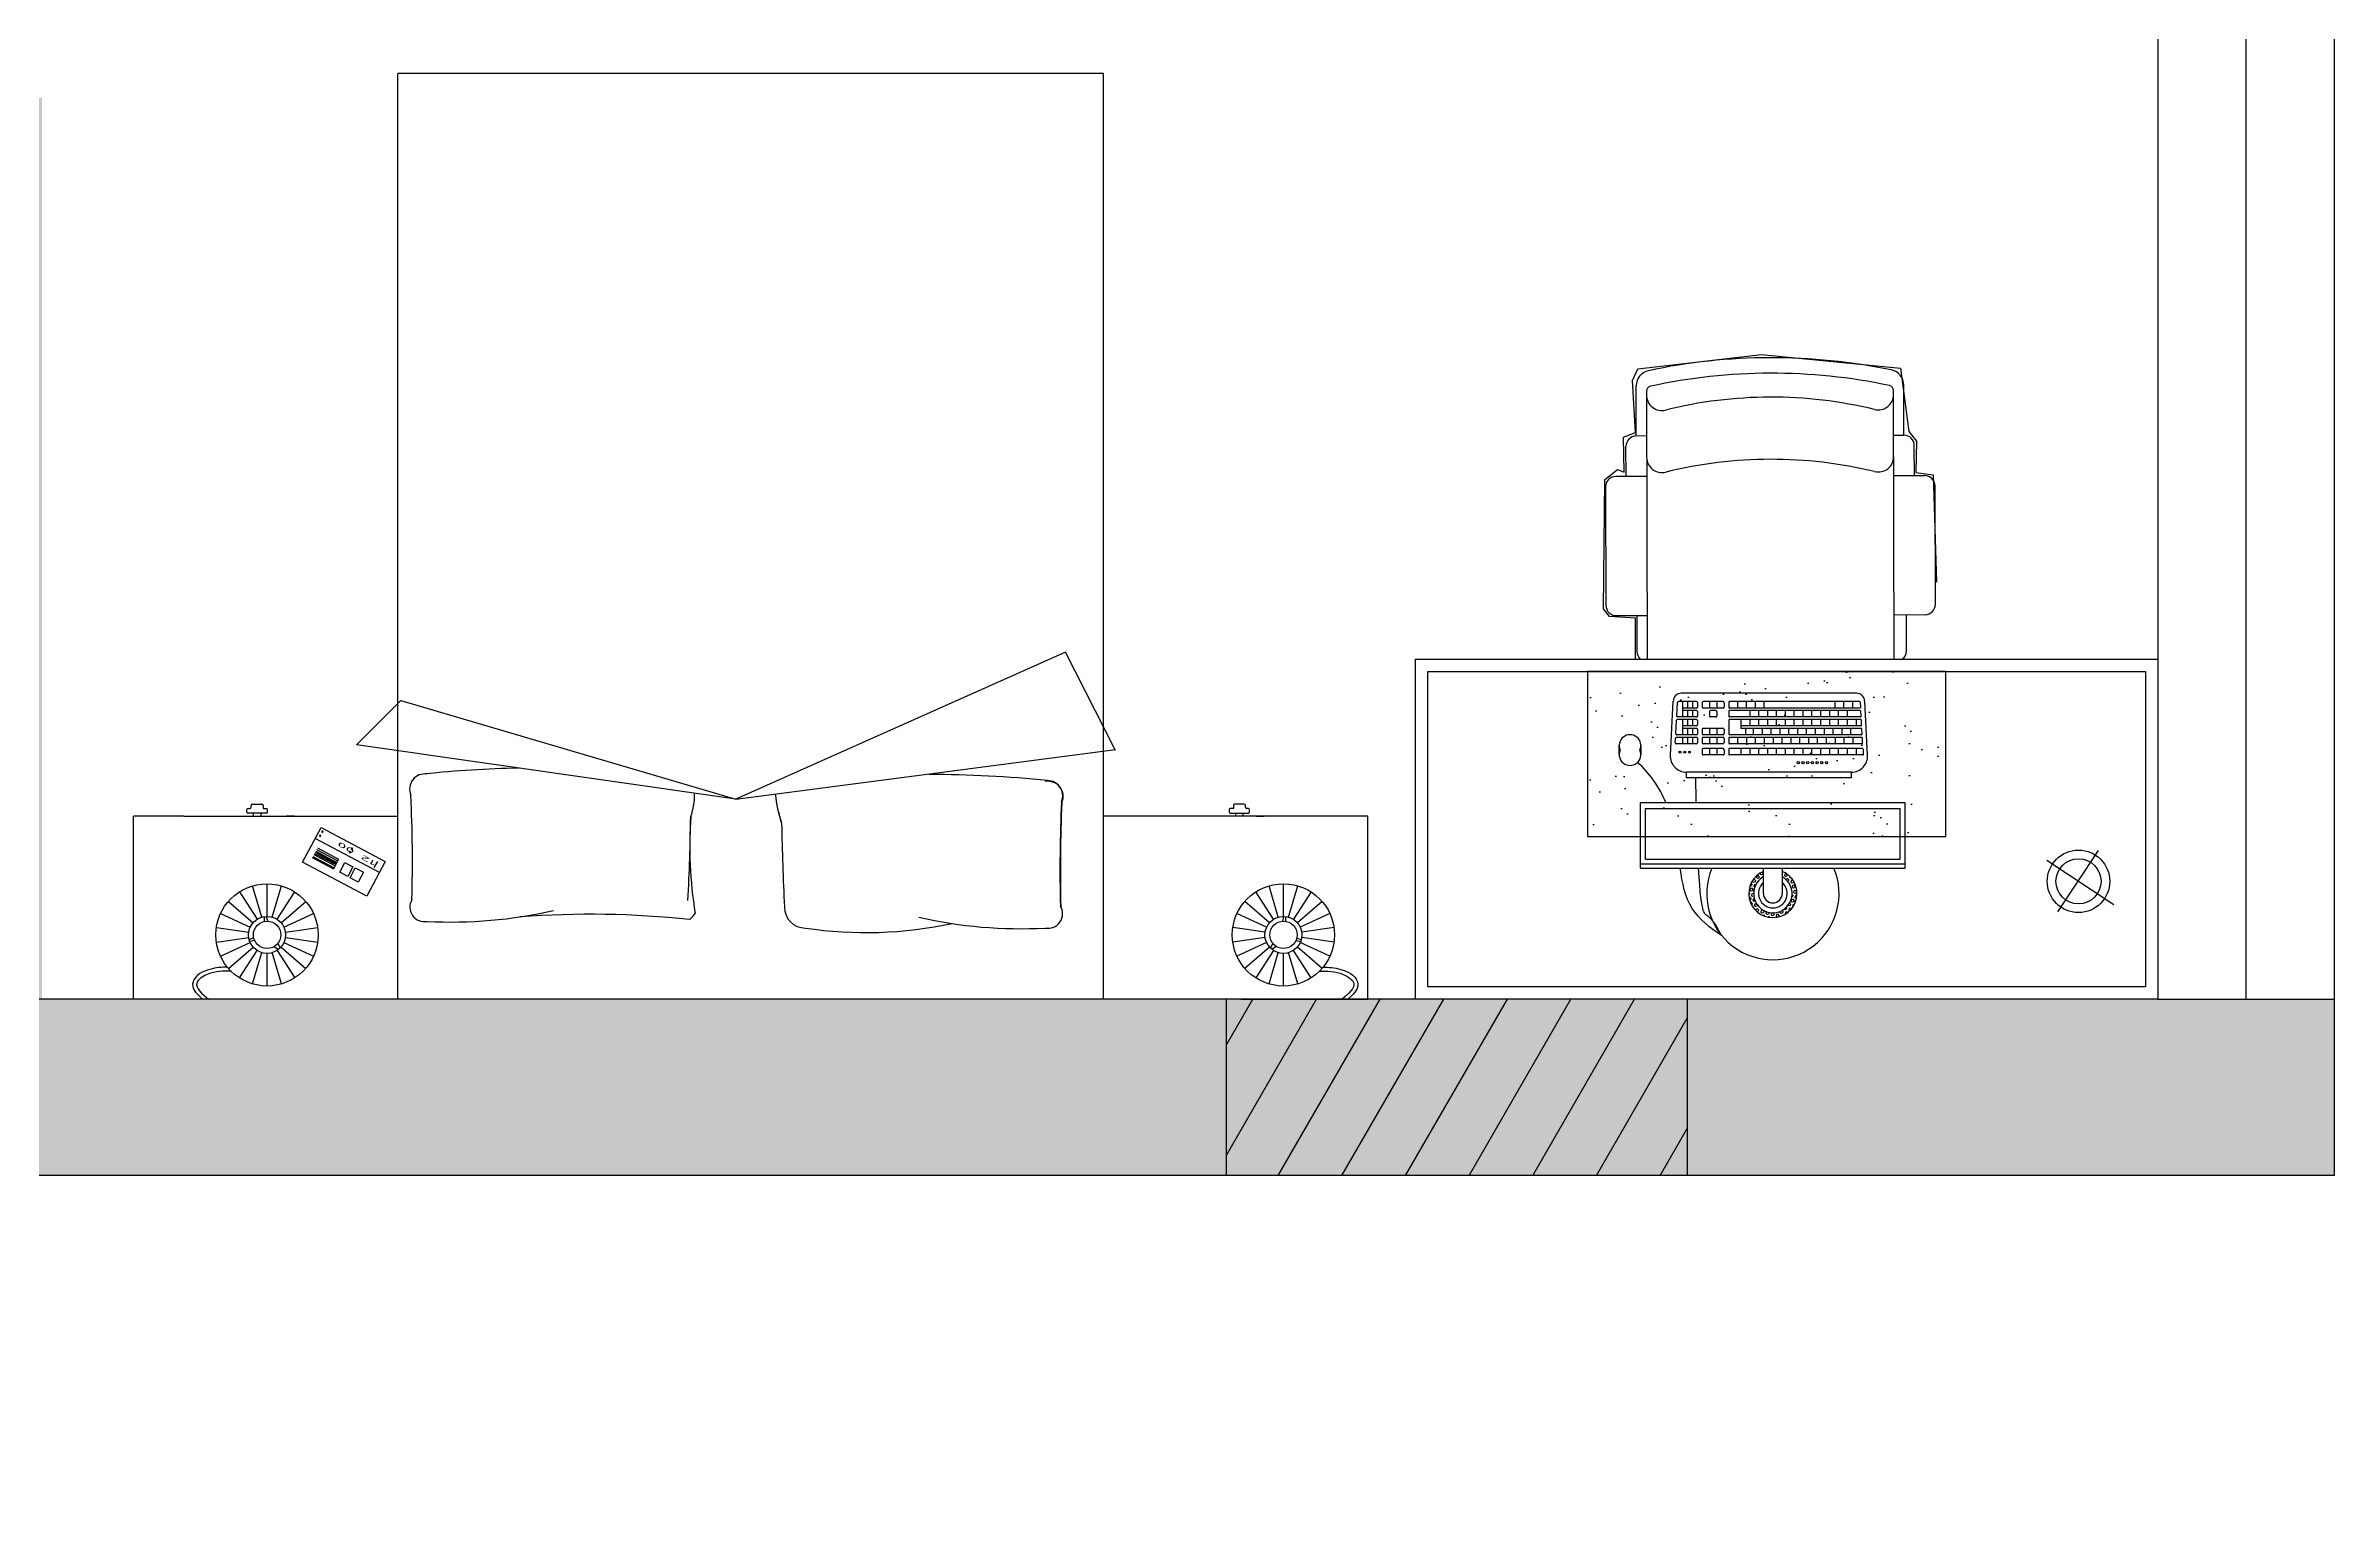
# Model space of a CAD drawing. Header units: inches. Extents: x -59797 to 874375, y -412711 to 5867.
# Drawn here: x -49999 to -44809, y -81949 to -78608 of the extents above; entities that cross this region are included whole.
import ezdxf

# ---------------------------------------------------------------- set-up
doc = ezdxf.new("R2010")
doc.units = ezdxf.units.IN
doc.header["$MEASUREMENT"] = 0
doc.styles.get("Standard").update_dxf_attribs({"font": 'GOST Common.ttf'})
pattern_1 = [(60, (-136691.91, -55668.48), (-108.25318, 62.5), [])]

# ---------------------------------------------------------------- blocks, each defined once
blk = doc.blocks.new('BED')
at = {"color": 7}
for p, q in [((95441.7, -25102.5), (95441.7, -23002.5)), ((97041.7, -25102.5), (97041.7, -23002.5)), ((97041.7, -25102.5), (97041.7, -24439.9)), ((94841.8, -25102.5), (94841.8, -24687.4)), ((94956, -24687.4), (94841.8, -24687.4)), ((94841.8, -25102.5), (94841.8, -24687.4)), ((94956, -24687.4), (94841.8, -24687.4)), ((95027.4, -24687.4), (95441.8, -24687.4)), ((95027.4, -24687.4), (95441.8, -24687.4)), ((97641.7, -24687.4), (97041.7, -24687.4)), ((97639.2, -24687.4), (97639.2, -24687.5)), ((97641.7, -24687.4), (97639.2, -24687.5)), ((97641.7, -25102.5), (97641.7, -24687.4)), ((97353.3, -25102.5), (97641.7, -25102.5))]:
    blk.add_line(p, q, dxfattribs=at)
for p, q in [((97041.7, -23002.5), (95441.7, -23002.5)), ((96955.9, -24314.8), (96208.5, -24648.6)), ((97069.3, -24538.5), (96955.9, -24314.8)), ((95347.8, -24525.5), (95448.6, -24424.8)), ((95448.6, -24424.8), (96208.5, -24648.6)), ((96208.5, -24648.6), (95347.8, -24525.5)), ((96208.5, -24648.6), (97069.3, -24535.7)), ((94956, -24687.4), (95439.3, -24687.4)), ((94956, -24687.4), (95439.3, -24687.4)), ((95099.3, -24677.6), (95099.3, -24672)), ((95099.3, -24677.6), (95099.3, -24672)), ((95101.8, -24669.4), (95106.3, -24669.4)), ((95101.8, -24669.4), (95106.3, -24669.4)), ((95143.1, -24680.2), (95101.8, -24680.2)), ((95143.1, -24680.2), (95101.8, -24680.2)), ((95108.9, -24666.9), (95108.9, -24662.7)), ((95108.9, -24666.9), (95108.9, -24662.7)), ((95111.4, -24660.1), (95133.5, -24660.1)), ((95111.4, -24660.1), (95133.5, -24660.1)), ((95113.9, -24687.4), (95113.9, -24680.2)), ((95113.9, -24687.4), (95113.9, -24680.2)), ((95131, -24680.2), (95131, -24687.4)), ((95131, -24680.2), (95131, -24687.4)), ((95136, -24662.7), (95136, -24669.4)), ((95136, -24662.7), (95136, -24669.4)), ((95136, -24669.4), (95143.1, -24669.4)), ((95136, -24669.4), (95143.1, -24669.4)), ((95145.6, -24672), (95145.6, -24677.6)), ((95145.6, -24672), (95145.6, -24677.6)), ((95206.2, -24687.4), (95189.1, -24687.4)), ((95206.2, -24687.4), (95189.1, -24687.4)), ((97639.2, -24687.4), (97155.9, -24687.4)), ((97327.1, -24672), (97327.1, -24677.6)), ((97336.7, -24669.4), (97329.6, -24669.4)), ((97329.6, -24680.2), (97370.9, -24680.2)), ((97336.7, -24662.7), (97336.7, -24669.4)), ((97361.3, -24660.1), (97339.2, -24660.1)), ((97341.7, -24680.2), (97341.7, -24687.4)), ((97358.8, -24687.4), (97358.8, -24680.2)), ((97363.8, -24666.9), (97363.8, -24662.7)), ((97370.9, -24669.4), (97366.4, -24669.4)), ((97373.4, -24677.6), (97373.4, -24672)), ((97388.9, -24687.4), (97406.1, -24687.4)), ((95225.6, -24791.8), (95267.4, -24713)), ((95225.6, -24791.8), (95267.4, -24713)), ((95399.7, -24814.6), (95254.4, -24737.5)), ((95399.7, -24814.6), (95254.4, -24737.5)), ((95267.4, -24713), (95412.7, -24790)), ((95267.4, -24713), (95412.7, -24790)), ((95371, -24868.8), (95225.6, -24791.8)), ((95371, -24868.8), (95225.6, -24791.8)), ((95247.5, -24781.3), (95295.5, -24806.8)), ((95247.5, -24781.3), (95295.5, -24806.8)), ((95248.9, -24778.7), (95296.9, -24804.1)), ((95248.9, -24778.7), (95296.9, -24804.1)), ((95251.1, -24774.5), (95299.1, -24799.9)), ((95251.1, -24774.5), (95299.1, -24799.9)), ((95252.7, -24771.5), (95300.7, -24796.9)), ((95252.7, -24771.5), (95300.7, -24796.9)), ((95254.1, -24768.8), (95302.1, -24794.3)), ((95254.1, -24768.8), (95302.1, -24794.3)), ((95255.3, -24766.6), (95303.3, -24792)), ((95255.3, -24766.6), (95303.3, -24792)), ((95257.2, -24763), (95305.2, -24788.4)), ((95257.2, -24763), (95305.2, -24788.4)), ((95259.2, -24759.1), (95307.2, -24784.6)), ((95259.2, -24759.1), (95307.2, -24784.6)), ((95307.2, -24784.6), (95295.5, -24806.8)), ((95307.2, -24784.6), (95295.5, -24806.8)), ((95309.7, -24814.3), (95321.5, -24792.1)), ((95309.7, -24814.3), (95321.5, -24792.1)), ((95321.5, -24792.1), (95339.9, -24801.9)), ((95321.5, -24792.1), (95339.9, -24801.9)), ((95339.9, -24801.9), (95328.1, -24824.1)), ((95339.9, -24801.9), (95328.1, -24824.1)), ((95333.4, -24826.9), (95345.2, -24804.7)), ((95333.4, -24826.9), (95345.2, -24804.7)), ((95345.2, -24804.7), (95363.5, -24814.4)), ((95345.2, -24804.7), (95363.5, -24814.4)), ((95412.7, -24790), (95371, -24868.8)), ((95412.7, -24790), (95371, -24868.8)), ((95082.3, -24858.9), (95122.3, -24921.1)), ((95082.3, -24858.9), (95122.3, -24921.1)), ((95133.2, -24916.2), (95112.3, -24845.2)), ((95133.2, -24916.2), (95112.3, -24845.2)), ((95145, -24914.5), (95145, -24840.5)), ((95145, -24914.5), (95145, -24840.5)), ((95145, -24914.5), (95145, -24840.5)), ((95145, -24914.5), (95145, -24840.5)), ((95156.8, -24916.2), (95177.7, -24845.2)), ((95156.8, -24916.2), (95177.7, -24845.2)), ((95167.7, -24921.1), (95207.7, -24858.9)), ((95167.7, -24921.1), (95207.7, -24858.9)), ((95328.1, -24824.1), (95309.7, -24814.3)), ((95328.1, -24824.1), (95309.7, -24814.3)), ((95351.8, -24836.6), (95333.4, -24826.9)), ((95351.8, -24836.6), (95333.4, -24826.9)), ((95363.5, -24814.4), (95351.8, -24836.6)), ((95363.5, -24814.4), (95351.8, -24836.6)), ((97427.5, -24921.1), (97387.5, -24858.9)), ((97438.3, -24916.2), (97417.5, -24845.2)), ((97450.2, -24914.5), (97450.2, -24840.5)), ((97450.2, -24914.5), (97450.2, -24840.5)), ((97462, -24916.2), (97482.8, -24845.2)), ((97512.9, -24858.9), (97472.9, -24921.1)), ((95039.5, -24908.3), (95106.8, -24939)), ((95039.5, -24908.3), (95106.8, -24939)), ((95057.3, -24880.5), (95113.3, -24929)), ((95057.3, -24880.5), (95113.3, -24929)), ((95176.8, -24929), (95232.7, -24880.5)), ((95176.8, -24929), (95232.7, -24880.5)), ((95183.2, -24939), (95250.5, -24908.3)), ((95183.2, -24939), (95250.5, -24908.3)), ((97412, -24939), (97344.7, -24908.3)), ((97418.4, -24929), (97362.5, -24880.5)), ((97537.8, -24880.5), (97481.9, -24929)), ((97555.7, -24908.3), (97488.4, -24939)), ((95030.2, -24940), (95103.4, -24950.5)), ((95030.2, -24940), (95103.4, -24950.5)), ((95030.2, -24973), (95103.4, -24962.5)), ((95030.2, -24973), (95103.4, -24962.5)), ((95114.6, -24963.2), (95104.5, -24967.7)), ((95114.6, -24963.2), (95104.5, -24967.7)), ((95139.4, -24925.9), (95139.4, -24914.9)), ((95139.4, -24925.9), (95139.4, -24914.9)), ((95146.6, -24925.4), (95143.8, -24914.5)), ((95146.6, -24925.4), (95143.8, -24914.5)), ((95186.6, -24950.5), (95259.8, -24940)), ((95186.6, -24950.5), (95259.8, -24940)), ((95186.6, -24962.5), (95259.8, -24973)), ((95186.6, -24962.5), (95259.8, -24973)), ((97408.6, -24950.5), (97335.4, -24940)), ((97408.6, -24962.5), (97335.4, -24973)), ((97448.6, -24925.4), (97451.4, -24914.5)), ((97455.8, -24925.9), (97455.8, -24914.9)), ((97480.6, -24963.2), (97490.7, -24967.7)), ((97565, -24940), (97491.8, -24950.5)), ((97565, -24973), (97491.8, -24962.5)), ((95039.5, -25004.7), (95106.8, -24973.9)), ((95039.5, -25004.7), (95106.8, -24973.9)), ((95057.3, -25032.5), (95113.3, -24984)), ((95057.3, -25032.5), (95113.3, -24984)), ((95082.3, -25054.1), (95122.3, -24991.8)), ((95082.3, -25054.1), (95122.3, -24991.8)), ((95116.7, -24969.5), (95105.7, -24971.4)), ((95116.7, -24969.5), (95105.7, -24971.4)), ((95112.3, -25067.8), (95133.2, -24996.8)), ((95112.3, -25067.8), (95133.2, -24996.8)), ((95145, -25072.5), (95145, -24998.5)), ((95145, -25072.5), (95145, -24998.5)), ((95145, -25072.5), (95145, -24998.5)), ((95145, -25072.5), (95145, -24998.5)), ((95177.7, -25067.8), (95156.8, -24996.8)), ((95177.7, -25067.8), (95156.8, -24996.8)), ((95161.5, -24982.9), (95171.1, -24989.5)), ((95161.5, -24982.9), (95171.1, -24989.5)), ((95167.7, -24991.8), (95207.7, -25054.1)), ((95167.7, -24991.8), (95207.7, -25054.1)), ((95169.1, -24976.3), (95175.1, -24985.8)), ((95169.1, -24976.3), (95175.1, -24985.8)), ((95176.8, -24984), (95232.7, -25032.5)), ((95176.8, -24984), (95232.7, -25032.5)), ((95183.2, -24973.9), (95250.5, -25004.7)), ((95183.2, -24973.9), (95250.5, -25004.7)), ((97412, -24973.9), (97344.7, -25004.7)), ((97418.4, -24984), (97362.5, -25032.5)), ((97427.5, -24991.8), (97387.5, -25054.1)), ((97417.5, -25067.8), (97438.3, -24996.8)), ((97426.1, -24976.3), (97420.1, -24985.8)), ((97433.7, -24982.9), (97424.1, -24989.5)), ((97450.2, -25072.5), (97450.2, -24998.5)), ((97450.2, -25072.5), (97450.2, -24998.5)), ((97482.8, -25067.8), (97462, -24996.8)), ((97512.9, -25054.1), (97472.9, -24991.8)), ((97478.4, -24969.5), (97489.5, -24971.4)), ((97537.8, -25032.5), (97481.9, -24984)), ((97555.7, -25004.7), (97488.4, -24973.9)), ((95229.7, -25102.5), (94841.8, -25102.5)), ((97153.3, -25102.5), (95229.7, -25102.5)), ((97353.3, -25102.5), (95429.7, -25102.5))]:
    blk.add_line(p, q)
for centre, radius in [((95145, -24956.5), 116), ((95145, -24956.5), 116), ((97450.2, -24956.5), 116), ((95145, -24956.5), 42), ((95145, -24956.5), 42), ((95145, -24956.5), 31.1), ((95145, -24956.5), 31.1), ((97450.2, -24956.5), 42), ((97450.2, -24956.5), 31.1)]:
    blk.add_circle(centre, radius)
for centre, radius, start, end in [((95502.6, -24625.7), 34.3, 80.3424, 203.8916), ((95502.6, -24625.7), 34.3, 80.3424, 203.8916), ((95775, -27233.3), 2655.9, 91.2842, 95.8861), ((95775, -27233.3), 2655.9, 91.2842, 95.8861), ((96643, -27248.4), 2655.9, 84.1139, 89.9157), ((96643, -27248.4), 2655.9, 84.1139, 89.9157), ((92061.9, -24792.4), 3412.8, 358.5962, 2.5667), ((95981.7, -24640.6), 132.9, 339.1632, 2.3748), ((96596.2, -24606.5), 300.1, 185.8626, 198.7589), ((96915.4, -24640.8), 34.3, 336.1084, 99.6576), ((96916.3, -24642.4), 34.3, 336.1084, 99.6576), ((95101.8, -24672), 2.54, 90, 180), ((95101.8, -24672), 2.54, 90, 180), ((95101.8, -24677.6), 2.54, 180, 270), ((95101.8, -24677.6), 2.54, 180, 270), ((95106.3, -24666.9), 2.54, 270, 0), ((95106.3, -24666.9), 2.54, 270, 0), ((95111.4, -24662.7), 2.54, 90, 180), ((95111.4, -24662.7), 2.54, 90, 180), ((95133.5, -24662.7), 2.54, 0, 90), ((95133.5, -24662.7), 2.54, 0, 90), ((95143.1, -24672), 2.54, 0, 90), ((95143.1, -24672), 2.54, 0, 90), ((95143.1, -24677.6), 2.54, 270, 0), ((95143.1, -24677.6), 2.54, 270, 0), ((90429.7, -24597.5), 5676.9, 357.1659, 359.0874), ((97040.4, -24755.3), 936.9, 175.8781, 189.3556), ((96043.7, -24659.7), 68.3, 335.6256, 357.3302), ((96374.3, -24674.8), 68.3, 182.6698, 204.3744), ((101988.3, -24612.6), 5676.9, 180.9126, 182.8341), ((101988.3, -24612.6), 5676.9, 180.9126, 182.8341), ((100356.1, -24807.5), 3412.8, 177.4333, 181.4038), ((100357, -24809.1), 3412.8, 177.4333, 181.4038), ((97329.6, -24672), 2.54, 90, 180), ((97329.6, -24677.6), 2.54, 180, 270), ((97339.2, -24662.7), 2.54, 90, 180), ((97361.3, -24662.7), 2.54, 0, 90), ((97366.4, -24666.9), 2.54, 180, 270), ((97370.9, -24672), 2.54, 0, 90), ((97370.9, -24677.6), 2.54, 270, 0), ((95265.1, -24731.7), 1.49, 90, 270), ((95265.1, -24731.7), 1.49, 90, 270), ((95265.1, -24731.7), 1.49, 270, 90), ((95265.1, -24731.7), 1.49, 270, 90), ((95270.4, -24722.3), 1.49, 90, 270), ((95270.4, -24722.3), 1.49, 90, 270), ((95270.4, -24722.3), 1.49, 270, 90), ((95270.4, -24722.3), 1.49, 270, 90), ((95332.9, -24768.5), 1.49, 90, 270), ((95332.9, -24768.5), 1.49, 90, 270), ((95332.9, -24768.5), 1.49, 270, 90), ((95332.9, -24768.5), 1.49, 270, 90), ((95337.6, -24761), 1.49, 90, 270), ((95337.6, -24761), 1.49, 90, 270), ((95337.6, -24761), 1.49, 270, 90), ((95337.6, -24761), 1.49, 270, 90), ((95501.9, -24893.4), 33.1, 148.3905, 281.2722), ((95501.9, -24893.4), 33.1, 148.3905, 281.2722), ((95563.3, -23895.3), 1032, 266.9512, 282.9436), ((95563.3, -23895.3), 1032, 266.9512, 282.9436), ((95877.1, -27112.4), 2202.6, 84.0962, 94.1102), ((96070.8, -24879.9), 52.9, 308.2265, 328.4948), ((96366, -24893.3), 47.7, 180, 270), ((96366, -24893.3), 47.7, 180, 270), ((96916.1, -24908.5), 33.1, 258.7278, 31.6095), ((96916.1, -24908.5), 33.1, 258.7278, 31.6095), ((96503.9, -24021.4), 929.8, 261.4702, 282.1033), ((96503.9, -24021.4), 929.8, 261.4702, 282.1033), ((96854.7, -23910.5), 1032, 257.0564, 273.0488), ((96854.7, -23910.5), 1032, 257.0564, 273.0488)]:
    blk.add_arc(centre, radius, start, end)
for points in [[(95055.3, -25030), (95042.6, -25029.9), (95029.2, -25030.5), (95000.5, -25039.4), (94982.4, -25046.2), (94972.7, -25077.2), (94983.5, -25088.5), (94995.4, -25099.5), (94997.1, -25101), (94998.9, -25102.5)], [(95055.3, -25030), (95042.6, -25029.9), (95029.2, -25030.5), (95000.5, -25039.4), (94982.4, -25046.2), (94972.7, -25077.2), (94983.5, -25088.5), (94995.4, -25099.5), (94997.1, -25101), (94998.9, -25102.5)], [(97539.9, -25030), (97552.5, -25029.9), (97566, -25030.5), (97594.7, -25039.4), (97612.7, -25046.2), (97622.5, -25077.2), (97611.7, -25088.5), (97599.7, -25099.5), (97598, -25101), (97596.3, -25102.5)]]:
    blk.add_open_spline(points, degree=3, knots=[0.0077183, 0.0077183, 0.0077183, 0.0077183, 0.0428867, 0.0428867, 0.0785443, 0.0785443, 0.1084778, 0.1084778, 0.1132873, 0.1132873, 0.1132873, 0.1132873])
for points in [[(95063.4, -25038.9), (95009.5, -25046.2), (94985.5, -25065.8), (95012.5, -25102.5)], [(95063.4, -25038.9), (95009.5, -25046.2), (94985.5, -25065.8), (95012.5, -25102.5)], [(97531.8, -25038.9), (97585.7, -25046.2), (97609.7, -25065.8), (97582.7, -25102.5)]]:
    blk.add_spline(points, degree=3)
at = {"width": 3}
blk.add_text('12 00', height=10.64, rotation=150.6435, dxfattribs=at).set_placement((95393.2, -24791.5))
blk.add_text('12 00', height=10.64, rotation=150.6435, dxfattribs=at).set_placement((95393.2, -24791.5))

msp = doc.modelspace()

# ---------------------------------------------------------------- hatches: boundary and pattern name
at = {"true_color": 0x939598}
h = msp.add_hatch(color=252, dxfattribs=at)
h.dxf.hatch_style = 1
h.paths.add_polyline_path([(-53796.1, -72371), (-57209, -72371), (-57209, -72771), (-53796.1, -72771)])
h.paths.add_polyline_path([(-57209, -72371), (-57609, -72371), (-57609, -75337.4), (-57498.1, -75337.4), (-57209, -75337.4), (-57209, -72771)])
h.paths.add_polyline_path([(-57209, -76521), (-57209, -76337.4), (-57609, -76337.4), (-57609, -78671), (-53709, -78671), (-53709, -80771), (-53309, -80771), (-53309, -77421), (-53309, -77321), (-53309, -76371), (-53409, -76371), (-53409, -76668.3), (-53409, -78271), (-57209, -78271)])
h.paths.add_polyline_path([(-56109, -74771), (-56809, -74771), (-56809, -74871), (-56109, -74871)])
h.paths.add_polyline_path([(-47321.5, -80771), (-48688.1, -80771), (-49076, -80771), (-52750.8, -80771), (-52750.8, -81171), (-47321.5, -81171)])
h.paths.add_polyline_path([(-50007.8, -78725.6), (-50107.8, -78725.6), (-50107.8, -80771), (-50007.8, -80771)])
h.paths.add_polyline_path([(-51474.4, -77431.8), (-51574.4, -77431.8), (-51574.4, -77486), (-53309, -77486), (-53309, -77586), (-51474.4, -77586)])
h.paths.add_polyline_path([(-47609, -76271), (-51474.4, -76271), (-51474.4, -76174), (-51574.4, -76174), (-51574.4, -76433.4), (-51474.4, -76433.4), (-51474.4, -76409), (-51474.4, -76371), (-47609, -76371)])
h.paths.add_polyline_path([(-47209, -75971), (-47209, -75510.3), (-47319.9, -75510.3), (-47609, -75510.3), (-47609, -76271), (-47609, -76371), (-47209, -76371)])
h = msp.add_hatch(color=252, dxfattribs=at)
h.dxf.hatch_style = 1
h.paths.add_polyline_path([(-52750.8, -80771), (-53309, -80771), (-53796.1, -80771), (-53796.1, -81171), (-52750.8, -81171)])
h.paths.add_polyline_path([(-46276.2, -80771), (-46805.2, -80771), (-47093.6, -80771), (-47321.5, -80771), (-47321.5, -81171), (-46276.2, -81171)])
h.paths.add_polyline_path([(-44809, -80771), (-45209, -80771), (-46276.2, -80771), (-46276.2, -81171), (-44809, -81171)])
h.paths.add_polyline_path([(-44809, -75971), (-45209, -75971), (-45209, -76371), (-44809, -76371)])
h.paths.add_polyline_path([(-45209, -75971), (-46209, -75971), (-46209, -76371), (-45209, -76371)])
h.paths.add_polyline_path([(-45609, -72371), (-46301.4, -72371), (-46301.4, -72771), (-45609, -72771)])
at = {"true_color": 0x636466}
h = msp.add_hatch(dxfattribs=at)
h.set_pattern_fill('ANSI31', color=251, scale=1000, angle=15)
h.set_pattern_definition(pattern_1)
h.paths.add_polyline_path([(-45609, -72771), (-45609, -72371), (-46301.4, -72371), (-46301.4, -72771)])
h.paths.add_polyline_path([(-45209, -76371), (-44809, -76371), (-44809, -75971), (-45209, -75971)])
h.paths.add_polyline_path([(-49245.6, -80458.9), (-49332.1, -80410.3), (-49339.9, -80424.2), (-49253.4, -80472.9)])
h.paths.add_polyline_path([(-53796.1, -80771), (-53796.1, -81171), (-52750.8, -81171), (-52750.8, -80771), (-53309, -80771)])
h = msp.add_hatch()
h.set_pattern_fill('AR-SAND,_O', color=256, scale=2.806442, angle=146.4465)
h.set_pattern_definition([(37.5, (-46990.33, -79999.18), (-4.49, 137.351), [0, -108.351, 0, -121.182, 0, -115.836]), (7.5, (-46990.33, -79999.18), (126.156, 201.173), [0, -58.4526, 0, -97.6586, 0, -37.424]), (327.5, (-47078, -79999.18), (221.987, 0.403), [0, -35.642, 0, -128.3105, 0, -167.5165]), (317.5, (-47078, -79999.18), (214.288, 62.564), [0, -17.821, 0, -84.115, 0, -96.233])])
h.paths.add_polyline_path([(-46502.6, -80401.5), (-45690.1, -80401.5), (-45690.1, -80027.2), (-46502.6, -80027.2)])
h = msp.add_hatch()
h.set_pattern_fill('HEX', color=256, scale=27.797916, angle=135, style=0)
h.set_pattern_definition([(135, (-40821.669, -95648.9926), (-4.2556694, -4.2556694), [3.4747396, -6.949479]), (255, (-40821.669, -95648.9926), (5.8133526, -1.5576831), [3.4747396, -6.949479]), (195, (-40824.126, -95646.5355), (1.5576831, -5.8133526), [3.4747396, -6.949479])])
h.paths.add_polyline_path([(-46060.9, -80480.8), (-46060.9, -80493.2, -3.823416), (-46103.6, -80493.2), (-46103.6, -80480.8, 4.924372)])
h = msp.add_hatch(dxfattribs=at)
h.set_pattern_fill('ANSI31', color=251, scale=1000, angle=15)
h.set_pattern_definition(pattern_1)
h.paths.add_polyline_path([(-46276.2, -80771), (-46805.2, -80771), (-47321.5, -80771), (-47321.5, -81171), (-46276.2, -81171)])
h.paths.add_polyline_path([(-53196, -94701.4), (-53191.7, -94700.2), (-53188.2, -94699.7), (-53184.2, -94699.6), (-53179.9, -94699.9), (-53175.4, -94700.5), (-53170.9, -94701.4), (-53166.5, -94702.6), (-53162.6, -94704), (-53157.4, -94706.5), (-53153.5, -94710), (-53153.2, -94713.3), (-53155.6, -94715.2), (-53158.1, -94716.1), (-53161.3, -94716.8), (-53165, -94717), (-53169.2, -94717), (-53173.7, -94716.5), (-53178.2, -94715.8), (-53182.6, -94714.7), (-53186.8, -94713.4), (-53192.4, -94711.1), (-53197.1, -94707.5), (-53198.4, -94704.1)])
edge = h.paths.add_edge_path()
edge.add_arc((-46406.1, -94832.4), 24.6, 180, 204.4618)
edge.add_arc((-46406.1, -94852.8), 24.6, 155.5382, 180)
edge.add_line((-46430.8, -94852.8), (-46430.8, -94832.4))
edge = h.paths.add_edge_path()
edge.add_arc((-46406.1, -94852.8), 24.6, 0, 24.4618)
edge.add_arc((-46406.1, -94832.4), 24.6, 335.5382, 360)
edge.add_line((-46381.5, -94832.4), (-46381.5, -94852.8))

# ---------------------------------------------------------------- linework, layer by layer
for p, q in [((-44809, -75971), (-44809, -81171)), ((-45209, -76371), (-45209, -80771)), ((-46392, -79493.2), (-46392.4, -79379.3)), ((-46369, -79391.7), (-46367.2, -79999.2)), ((-45806.7, -79999.2), (-45808.5, -79390)), ((-45784.8, -79491.4), (-45785.2, -79377.5)), ((-46368.7, -79493.1), (-46392, -79493.2)), ((-45808.2, -79491.5), (-45784.8, -79491.4)), ((-45761.2, -79583.2), (-45761.4, -79514.7)), ((-46415.1, -79585.1), (-46415.3, -79516.6)), ((-46461.8, -79608.6), (-46461, -79877.2)), ((-46368.4, -79585), (-46438.5, -79585.2)), ((-45737.8, -79583.2), (-45807.9, -79583.4)), ((-45713.6, -79875), (-45714.4, -79606.4)), ((-46437.6, -79900.5), (-46367.5, -79900.3)), ((-46390.8, -79900.3), (-46390.6, -79982.1)), ((-45807, -79898.6), (-45736.9, -79898.4)), ((-45779.2, -79980.3), (-45779.4, -79898.6)), ((-45892.3, -80076.7), (-46289.8, -80076.7)), ((-46314.7, -80217.2), (-46308.1, -80095.1)), ((-46300.1, -80128.4), (-46298.5, -80097.6)), ((-46255.2, -80136.2), (-46298.6, -80136.2)), ((-46255.2, -80130.6), (-46298, -80130.6)), ((-46255.2, -80095.6), (-46296.4, -80095.6)), ((-46287, -80095.6), (-46287, -80130.6)), ((-46255.2, -80110.3), (-46287, -80110.3)), ((-46255.2, -80115.9), (-46287, -80115.9)), ((-46287, -80136.2), (-46287, -80171.2)), ((-46275.7, -80095.6), (-46275.7, -80110.3)), ((-46275.7, -80115.9), (-46275.7, -80130.6)), ((-46275.7, -80136.2), (-46275.7, -80150.9)), ((-46264.4, -80095.6), (-46264.4, -80110.3)), ((-46264.4, -80115.9), (-46264.4, -80130.6)), ((-46264.4, -80136.2), (-46264.4, -80150.9)), ((-46253.1, -80097.7), (-46253.1, -80108.2)), ((-46253.1, -80118), (-46253.1, -80128.5)), ((-46242.5, -80097.7), (-46242.5, -80108.2)), ((-46195.1, -80095.6), (-46240.4, -80095.6)), ((-46195.1, -80110.3), (-46240.4, -80110.3)), ((-46226, -80095.6), (-46226, -80110.3)), ((-46226, -80118), (-46226, -80128.5)), ((-46211.6, -80115.9), (-46223.9, -80115.9)), ((-46211.6, -80130.6), (-46223.9, -80130.6)), ((-46209.5, -80095.6), (-46209.5, -80110.3)), ((-46209.5, -80118), (-46209.5, -80128.5)), ((-46193, -80097.7), (-46193, -80108.2)), ((-46182.4, -80097.7), (-46182.4, -80108.2)), ((-46182.4, -80118), (-46182.4, -80128.5)), ((-45885.7, -80095.6), (-46180.3, -80095.6)), ((-45885.1, -80110.3), (-46180.3, -80110.3)), ((-45884.6, -80115.9), (-46180.3, -80115.9)), ((-45884, -80130.6), (-46180.3, -80130.6)), ((-45883.5, -80136.2), (-46180.3, -80136.2)), ((-46162.6, -80095.6), (-46162.6, -80110.3)), ((-46154.9, -80136.2), (-46154.9, -80156.5)), ((-46142.5, -80095.6), (-46142.5, -80110.3)), ((-46134.8, -80115.9), (-46134.8, -80130.6)), ((-46134.8, -80136.2), (-46134.8, -80150.9)), ((-46122.5, -80095.6), (-46122.5, -80110.3)), ((-46114.7, -80115.9), (-46114.7, -80130.6)), ((-46114.7, -80136.2), (-46114.7, -80150.9)), ((-46102.4, -80095.6), (-46102.4, -80110.3)), ((-46094.6, -80115.9), (-46094.6, -80130.6)), ((-46094.6, -80136.2), (-46094.6, -80150.9)), ((-46074.5, -80115.9), (-46074.5, -80130.6)), ((-46074.5, -80136.2), (-46074.5, -80150.9)), ((-46054.5, -80115.9), (-46054.5, -80130.6)), ((-46054.5, -80136.2), (-46054.5, -80150.9)), ((-46034.4, -80115.9), (-46034.4, -80130.6)), ((-46034.4, -80136.2), (-46034.4, -80150.9)), ((-46014.3, -80115.9), (-46014.3, -80130.6)), ((-46014.3, -80136.2), (-46014.3, -80150.9)), ((-45994.2, -80115.9), (-45994.2, -80130.6)), ((-45994.2, -80136.2), (-45994.2, -80150.9)), ((-45974.1, -80115.9), (-45974.1, -80130.6)), ((-45974.1, -80136.2), (-45974.1, -80150.9)), ((-45954.1, -80115.9), (-45954.1, -80130.6)), ((-45954.1, -80136.2), (-45954.1, -80150.9)), ((-45941.7, -80095.6), (-45941.7, -80110.3)), ((-45934, -80115.9), (-45934, -80130.6)), ((-45934, -80136.2), (-45934, -80150.9)), ((-45921.7, -80095.6), (-45921.7, -80110.3)), ((-45913.9, -80115.9), (-45913.9, -80130.6)), ((-45913.9, -80136.2), (-45913.9, -80150.9)), ((-45901.3, -80095.6), (-45901.3, -80110.3)), ((-45893.6, -80136.2), (-45893.6, -80150.9)), ((-45883, -80108.1), (-45883.6, -80097.6)), ((-45881.9, -80128.4), (-45882.5, -80117.9)), ((-45867.3, -80217.2), (-45873.9, -80095.1)), ((-46303.4, -80189.3), (-46302.8, -80178.8)), ((-46302.3, -80169), (-46300.6, -80138.2)), ((-46255.2, -80176.8), (-46300.8, -80176.8)), ((-46255.2, -80171.2), (-46300.2, -80171.2)), ((-46255.2, -80150.9), (-46287, -80150.9)), ((-46255.2, -80156.5), (-46287, -80156.5)), ((-46287, -80176.8), (-46287, -80191.5)), ((-46275.7, -80156.5), (-46275.7, -80171.2)), ((-46275.7, -80176.8), (-46275.7, -80191.5)), ((-46264.4, -80156.5), (-46264.4, -80171.2)), ((-46264.4, -80176.8), (-46264.4, -80191.5)), ((-46253.1, -80138.3), (-46253.1, -80148.8)), ((-46253.1, -80158.6), (-46253.1, -80169.1)), ((-46253.1, -80178.9), (-46253.1, -80189.4)), ((-46242.5, -80158.6), (-46242.5, -80169.1)), ((-46242.5, -80178.9), (-46242.5, -80189.4)), ((-46195.1, -80156.5), (-46240.4, -80156.5)), ((-46195.1, -80171.2), (-46240.4, -80171.2)), ((-46195.1, -80176.8), (-46240.4, -80176.8)), ((-46226, -80156.5), (-46226, -80171.2)), ((-46226, -80176.8), (-46226, -80191.5)), ((-46209.5, -80156.5), (-46209.5, -80171.2)), ((-46209.5, -80176.8), (-46209.5, -80191.5)), ((-46193, -80158.6), (-46193, -80169.1)), ((-46193, -80178.9), (-46193, -80189.4)), ((-46182.4, -80138.3), (-46182.4, -80169.1)), ((-46182.4, -80178.9), (-46182.4, -80189.4)), ((-45881.8, -80171.2), (-46180.3, -80171.2)), ((-45881.3, -80176.8), (-46180.3, -80176.8)), ((-46162.1, -80176.8), (-46162.1, -80191.5)), ((-45882.9, -80150.9), (-46154.9, -80150.9)), ((-45882.4, -80156.5), (-46154.9, -80156.5)), ((-46144.3, -80156.5), (-46144.3, -80171.2)), ((-46142.1, -80176.8), (-46142.1, -80191.5)), ((-46126.9, -80156.5), (-46126.9, -80171.2)), ((-46122, -80176.8), (-46122, -80191.5)), ((-46106.8, -80156.5), (-46106.8, -80171.2)), ((-46101.9, -80176.8), (-46101.9, -80191.5)), ((-46086.7, -80156.5), (-46086.7, -80171.2)), ((-46081.8, -80176.8), (-46081.8, -80191.5)), ((-46066.6, -80156.5), (-46066.6, -80171.2)), ((-46061.7, -80176.8), (-46061.7, -80191.5)), ((-46046.5, -80156.5), (-46046.5, -80171.2)), ((-46041.7, -80176.8), (-46041.7, -80191.5)), ((-46026.5, -80156.5), (-46026.5, -80171.2)), ((-46021.6, -80176.8), (-46021.6, -80191.5)), ((-46006.4, -80156.5), (-46006.4, -80171.2)), ((-46001.5, -80176.8), (-46001.5, -80191.5)), ((-45986.3, -80156.5), (-45986.3, -80171.2)), ((-45981.4, -80176.8), (-45981.4, -80191.5)), ((-45966.2, -80156.5), (-45966.2, -80171.2)), ((-45961.3, -80176.8), (-45961.3, -80191.5)), ((-45946.1, -80156.5), (-45946.1, -80171.2)), ((-45941.2, -80176.8), (-45941.2, -80191.5)), ((-45926, -80156.5), (-45926, -80171.2)), ((-45921.2, -80176.8), (-45921.2, -80191.5)), ((-45906, -80156.5), (-45906, -80171.2)), ((-45900.8, -80176.8), (-45900.8, -80191.5)), ((-45880.8, -80148.7), (-45881.4, -80138.2)), ((-45879.7, -80169), (-45880.3, -80158.5)), ((-45878.6, -80189.3), (-45879.2, -80178.8)), ((-46430.8, -80215.9), (-46430.8, -80195.5)), ((-46381.5, -80195.5), (-46381.5, -80215.9)), ((-46255.2, -80191.5), (-46301.3, -80191.5)), ((-46242.5, -80204.2), (-46242.5, -80214.7)), ((-46195.1, -80191.5), (-46240.4, -80191.5)), ((-46195.1, -80202.1), (-46240.4, -80202.1)), ((-46195.1, -80216.8), (-46240.4, -80216.8)), ((-46226, -80202.1), (-46226, -80216.8)), ((-46209.5, -80202.1), (-46209.5, -80216.8)), ((-46193, -80204.2), (-46193, -80214.7)), ((-46182.4, -80204.2), (-46182.4, -80214.7)), ((-45880.7, -80191.5), (-46180.3, -80191.5)), ((-45879.1, -80202.1), (-46180.3, -80202.1)), ((-45878.5, -80216.8), (-46180.3, -80216.8)), ((-46154.9, -80202.1), (-46154.9, -80216.8)), ((-46134.8, -80202.1), (-46134.8, -80216.8)), ((-46114.7, -80202.1), (-46114.7, -80216.8)), ((-46094.6, -80202.1), (-46094.6, -80216.8)), ((-46074.5, -80202.1), (-46074.5, -80216.8)), ((-46054.5, -80202.1), (-46054.5, -80216.8)), ((-46034.4, -80202.1), (-46034.4, -80216.8)), ((-46014.3, -80202.1), (-46014.3, -80216.8)), ((-45994.2, -80202.1), (-45994.2, -80216.8)), ((-45974.1, -80202.1), (-45974.1, -80216.8)), ((-45954.1, -80202.1), (-45954.1, -80216.8)), ((-45934, -80202.1), (-45934, -80216.8)), ((-45913.9, -80202.1), (-45913.9, -80216.8)), ((-45893.6, -80202.1), (-45893.6, -80216.8)), ((-45876.4, -80214.6), (-45877, -80204.1)), ((-45903.9, -80255.9), (-46278.1, -80255.9)), ((-46278.1, -80269), (-46278.1, -80255.9)), ((-45903.9, -80269), (-46278.1, -80269)), ((-45903.9, -80269), (-45903.9, -80255.9)), ((-46382.5, -80324.4), (-45782, -80324.4)), ((-46382.5, -80473.6), (-46382.5, -80324.4)), ((-46371.3, -80337.9), (-45793.1, -80337.9)), ((-46371.3, -80453.4), (-46371.3, -80337.9)), ((-45793.1, -80453.4), (-45793.1, -80337.9)), ((-45782, -80473.6), (-45782, -80324.4)), ((-45436.1, -80572.7), (-45343.5, -80433.2)), ((-46382.5, -80464.1), (-45782, -80464.1)), ((-46382.5, -80473.6), (-45782, -80473.6)), ((-46371.3, -80453.4), (-45793.1, -80453.4)), ((-46103.6, -80531.2), (-46103.6, -80473.6)), ((-46060.9, -80473.6), (-46060.9, -80531.2)), ((-45309.2, -80556.5), (-45460.5, -80456.2)), ((-45209, -80771), (-53796.1, -80771)), ((-47321.5, -81171), (-47321.5, -80771)), ((-46276.2, -80771), (-46276.2, -81171)), ((-44809, -81171), (-53796.1, -81171)), ((-46276.2, -81171), (-47747.3, -81171))]:
    msp.add_line(p, q)
at = {"color": 7}
for p, q in [((-45009, -80771), (-45009, -76371)), ((-45209, -80771), (-44809, -80771))]:
    msp.add_line(p, q, dxfattribs=at)
for points in [[(-46393.4, -79999.2), (-46393.5, -79906.7), (-46452.6, -79902.9), (-46466.2, -79885.3), (-46463.4, -79591.6), (-46434.7, -79569.5), (-46419.6, -79575.5), (-46421, -79495.8), (-46393.9, -79485.5), (-46400.2, -79367.4), (-46388.8, -79341.1), (-46108.3, -79308.1), (-45792.6, -79339.4), (-45773.6, -79482.9), (-45756.7, -79505), (-45758.1, -79576.3), (-45719, -79581.4), (-45711.2, -79824.8)], [(-46393.4, -79999.2), (-45788.7, -79999.2)]]:
    msp.add_lwpolyline(points)
for points in [[(-46892.9, -80771), (-46892.9, -79999.2), (-45209, -79999.2), (-45209, -80771)], [(-46864.8, -80742.9), (-46864.8, -80027.2), (-45237.1, -80027.2), (-45237.1, -80742.9)], [(-46502.6, -80401.5), (-45690.1, -80401.5), (-45690.1, -80027.2), (-46502.6, -80027.2)]]:
    msp.add_lwpolyline(points, close=True)
for centre, radius in [((-46292.6, -80210.5), 2.45), ((-46281.9, -80210.5), 2.45), ((-46271.3, -80210.5), 2.45), ((-46024.5, -80234.4), 2.45), ((-46013.8, -80234.4), 2.45), ((-46003.2, -80234.4), 2.45), ((-45992.5, -80234.4), 2.45), ((-45981.9, -80234.4), 2.45), ((-45971.3, -80234.4), 2.45), ((-45960.6, -80234.4), 2.45), ((-45389, -80503.5), 70.9), ((-45389, -80503.5), 51.2)]:
    msp.add_circle(centre, radius)
for centre, radius, start, end in [((-46357.3, -79379.2), 35, 101.9677, 180.1663), ((-46085, -80663.8), 1348.2, 78.3649, 101.9677), ((-46085.1, -80640.5), 1289.8, 78.0366, 102.296), ((-45820.2, -79377.6), 35, 0.1663, 78.3649), ((-46357.3, -79391.6), 11.7, 102.296, 180.1663), ((-46333.9, -79400.2), 35, 180.1663, 283.9121), ((-46085.8, -80402), 997, 76.4205, 103.9121), ((-45843.5, -79398.8), 35, 256.4205, 0.1663), ((-45820.1, -79390.1), 11.7, 0.1663, 78.0366), ((-46392, -79516.5), 23.4, 90.1663, 180.1663), ((-45784.8, -79514.8), 23.4, 0.1663, 90.1663), ((-46333.5, -79541.3), 35, 180.1663, 283.9121), ((-46085.4, -80543), 997, 76.4205, 103.9121), ((-45843.1, -79539.8), 35, 256.4205, 0.1663), ((-46438.4, -79608.5), 23.4, 90.1663, 180.1663), ((-45737.8, -79606.5), 23.4, 0.1663, 90.1663), ((-46437.6, -79877.1), 23.4, 180.1663, 270.1663), ((-45737, -79875.1), 23.4, 270.1663, 0.1663), ((-46367.3, -79982), 23.4, 180.1663, 227.3443), ((-45802.5, -79980.4), 23.4, 306.33, 0.1663), ((-46289.8, -80095.1), 18.3, 90, 180), ((-45892.3, -80095.1), 18.3, 0, 90), ((-46298.6, -80138.3), 2.08, 90, 176.9059), ((-46298, -80128.5), 2.08, 176.9059, 270), ((-46296.4, -80097.7), 2.08, 90, 176.9059), ((-46255.2, -80097.7), 2.08, 360, 90), ((-46255.2, -80108.2), 2.08, 270, 360), ((-46255.2, -80118), 2.08, 360, 90), ((-46255.2, -80128.5), 2.08, 270, 360), ((-46255.2, -80138.3), 2.08, 360, 90), ((-46240.4, -80097.7), 2.08, 90, 180), ((-46240.4, -80108.2), 2.08, 180, 270), ((-46223.9, -80118), 2.08, 90, 180), ((-46223.9, -80128.5), 2.08, 180, 270), ((-46211.6, -80118), 2.08, 360, 90), ((-46211.6, -80128.5), 2.08, 270, 360), ((-46195.1, -80097.7), 2.08, 360, 90), ((-46195.1, -80108.2), 2.08, 270, 360), ((-46180.3, -80097.7), 2.08, 90, 180), ((-46180.3, -80108.2), 2.08, 180, 270), ((-46180.3, -80118), 2.08, 90, 180), ((-46180.3, -80128.5), 2.08, 180, 270), ((-46180.3, -80138.3), 2.08, 90, 180), ((-45885.7, -80097.7), 2.08, 3.0941, 90), ((-45885.1, -80108.2), 2.08, 270, 3.0941), ((-45884.6, -80118), 2.08, 3.0941, 90), ((-45884, -80128.5), 2.08, 270, 3.0941), ((-45883.5, -80138.3), 2.08, 3.0941, 90), ((-46406.1, -80195.5), 24.6, 335.5382, 204.4618), ((-46301.3, -80189.4), 2.08, 176.9059, 270), ((-46300.8, -80178.9), 2.08, 90, 176.9059), ((-46300.2, -80169.1), 2.08, 176.9059, 270), ((-46255.2, -80148.8), 2.08, 270, 360), ((-46255.2, -80158.6), 2.08, 360, 90), ((-46255.2, -80169.1), 2.08, 270, 360), ((-46255.2, -80178.9), 2.08, 360, 90), ((-46255.2, -80189.4), 2.08, 270, 360), ((-46240.4, -80158.6), 2.08, 90, 180), ((-46240.4, -80169.1), 2.08, 180, 270), ((-46240.4, -80178.9), 2.08, 90, 180), ((-46240.4, -80189.4), 2.08, 180, 270), ((-46195.1, -80158.6), 2.08, 360, 90), ((-46195.1, -80169.1), 2.08, 270, 360), ((-46195.1, -80178.9), 2.08, 360, 90), ((-46195.1, -80189.4), 2.08, 270, 360), ((-46180.3, -80169.1), 2.08, 180, 270), ((-46180.3, -80178.9), 2.08, 90, 180), ((-46180.3, -80189.4), 2.08, 180, 270), ((-45882.9, -80148.8), 2.08, 270, 3.0941), ((-45882.4, -80158.6), 2.08, 3.0941, 90), ((-45881.8, -80169.1), 2.08, 270, 3.0941), ((-45881.3, -80178.9), 2.08, 3.0941, 90), ((-45880.7, -80189.4), 2.08, 270, 3.0941), ((-46406.1, -80215.9), 24.6, 155.5382, 24.4618), ((-46278.1, -80219.2), 36.7, 176.9059, 270), ((-46240.4, -80204.2), 2.08, 90, 180), ((-46240.4, -80214.7), 2.08, 180, 270), ((-46195.1, -80204.2), 2.08, 360, 90), ((-46195.1, -80214.7), 2.08, 270, 360), ((-46180.3, -80204.2), 2.08, 90, 180), ((-46180.3, -80214.7), 2.08, 180, 270), ((-45903.9, -80219.2), 36.7, 270, 3.0941), ((-45879.1, -80204.2), 2.08, 3.0941, 90), ((-45878.5, -80214.7), 2.08, 270, 3.0941), ((-46082.2, -80531.2), 150.1, 157.4598, 22.5402), ((-46082.2, -80531.2), 54.7, 112.9581, 67.0419), ((-46082.2, -80531.2), 43.6, 119.3143, 60.6857), ((-46082.2, -80531.2), 32.5, 131.0987, 48.9013), ((-46082.2, -80531.2), 21.3, 180, 0)]:
    msp.add_arc(centre, radius, start, end)
for points in [[(-46324.9, -80324.4), (-46340, -80289.6), (-46361.3, -80258.3), (-46388.7, -80233.3)], [(-46255.8, -80324.4), (-46256.2, -80307.3), (-46256.6, -80288.9), (-46257, -80269)]]:
    msp.add_open_spline(points, degree=3)
for points, knots in [([(-46198.5, -80626.1), (-46225.5, -80608.8), (-46275.5, -80569.2), (-46287.7, -80507.4), (-46292.3, -80473.6)], [0.0415162, 0.0415162, 0.0415162, 0.0415162, 0.124418, 0.2136337, 0.2136337, 0.2136337, 0.2136337]), ([(-46198.5, -80626.1), (-46227.3, -80569.9), (-46237.7, -80600.1), (-46247.4, -80532.3), (-46250.7, -80473.6)], [0.0415162, 0.0415162, 0.0415162, 0.0415162, 0.124418, 0.1745583, 0.1745583, 0.1745583, 0.1745583])]:
    msp.add_open_spline(points, degree=3, knots=knots)

# ---------------------------------------------------------------- block references
msp.add_blockref('BED', (-144642.4, -55668.5), dxfattribs=at)

doc.saveas('drawing.dxf')
